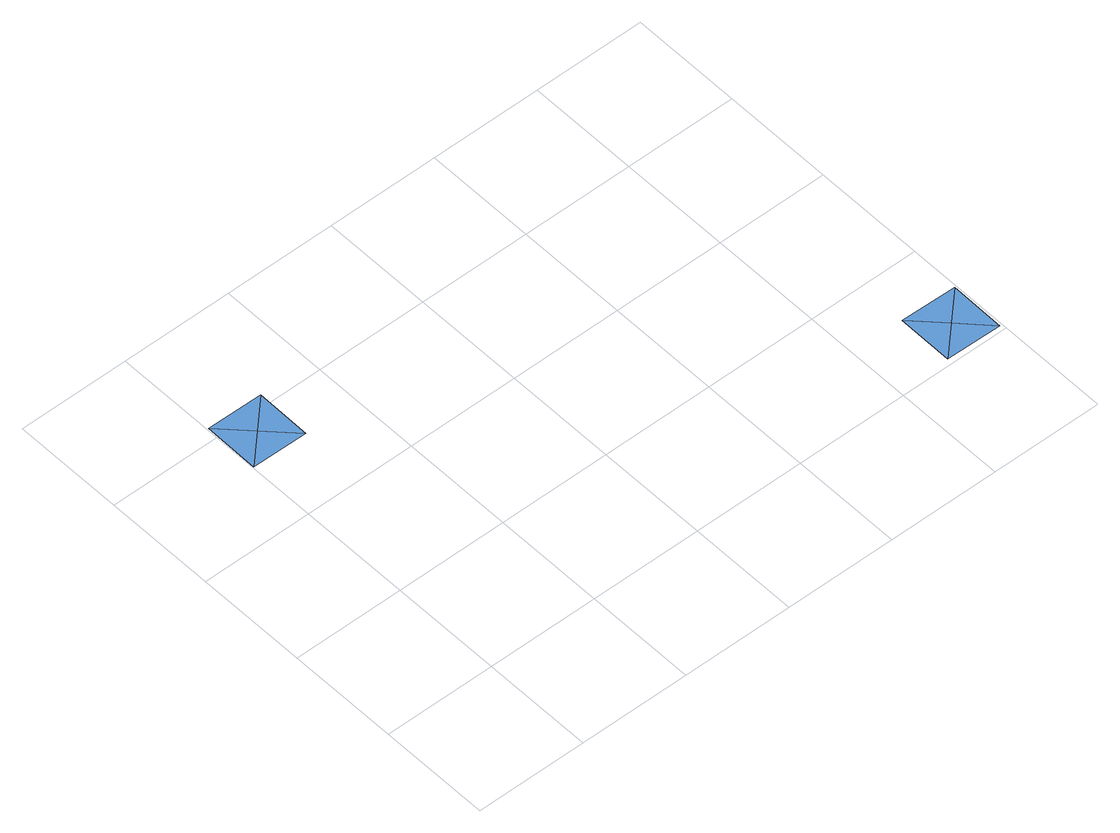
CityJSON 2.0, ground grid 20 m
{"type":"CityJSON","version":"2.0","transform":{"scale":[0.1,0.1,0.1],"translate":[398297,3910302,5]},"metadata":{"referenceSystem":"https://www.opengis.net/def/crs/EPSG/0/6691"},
"CityObjects":{
"waterbody1":{"type":"WaterBody","attributes":{"name":"千葉県における東京湾沿岸高潮浸水想定区域図","class":"1140","function":"3","HighTideRiskAttribute.description":"1","HighTideRiskAttribute.rank":"1"},"geometry":[{"type":"MultiSurface","lod":"1","boundaries":[[[0,1,2]],[[3,1,0]],[[3,0,4]],[[0,2,4]]]}]},
"waterbody2":{"type":"WaterBody","attributes":{"name":"千葉県における東京湾沿岸高潮浸水想定区域図","class":"1140","function":"3","HighTideRiskAttribute.description":"1","HighTideRiskAttribute.rank":"1"},"geometry":[{"type":"MultiSurface","lod":"1","boundaries":[[[5,6,7]],[[6,8,7]],[[5,9,6]],[[6,9,8]]]}]}
},
"vertices":[
[53,571,8],[3,621,8],[2,521,8],[103,620,8],[102,520,8],
[896,11,8],[947,60,8],[897,111,8],[997,109,8],[996,9,8]
]}
